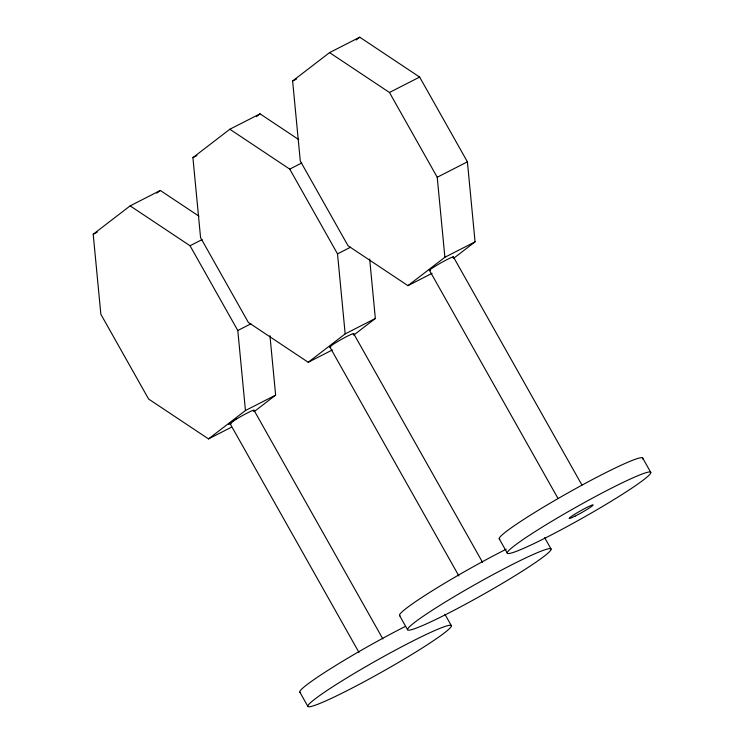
<?xml version="1.0" encoding="UTF-8"?>
<svg xmlns="http://www.w3.org/2000/svg" width="744" height="744" viewBox="0 0 744 744"><rect width="100%" height="100%" fill="white"/><g stroke="black" fill="none" stroke-linecap="round" stroke-linejoin="round"><path stroke-width="1.12" d="M231.152 427.354L208.515 438.913L148.623 399.044L100.859 314.275L93.205 234.258L130.135 205.874L160.323 190.464L198.964 216.188M332.373 349.95L308.23 362.282L248.338 322.412L200.573 237.643L192.91 157.626L229.85 129.242L260.037 113.832L298.679 139.556M432.087 273.327L407.945 285.649L348.053 245.78L300.288 161.011L292.625 80.994L329.564 52.61L359.743 37.2L419.644 77.069L467.409 161.839L475.063 241.856L453.44 258.475M156.798 193.161L160.323 190.464M256.429 116.603L260.037 113.832M356.144 39.971L359.743 37.2M208.515 438.913L245.455 410.521L275.633 395.12L269.951 335.674M308.23 362.282L345.169 333.889L375.348 318.488L369.666 259.042M407.945 285.649L444.884 257.266L475.063 241.856M228.659 424.545L236.573 418.463M254.216 411.581L275.633 395.12M353.726 335.098L375.348 318.488M292.625 80.994L296.651 78.938M192.91 157.626L196.937 155.57M93.205 234.258L97.222 232.202M329.564 52.61L389.456 92.479L419.644 77.069M229.85 129.242L289.742 169.111L301.822 162.945M130.135 205.874L190.036 245.743L202.108 239.577M444.884 257.266L437.221 177.249L467.409 161.839M345.169 333.889L337.516 253.881L350.591 247.203M245.455 410.521L237.801 330.513L250.877 323.835M382.881 638.966L253.992 410.242M642.742 458.127L650.795 472.431A82.324 6.315 -29.4 0 1 544.915 538.21A82.324 6.315 -29.4 0 1 541.399 527.636A82.324 6.315 -29.4 0 1 650.795 472.431M389.456 92.479L437.221 177.249M453.143 256.457L581.92 485.004M429.214 269.895L558 498.443M544.636 537.624L551.09 549.063A82.324 6.315 -29.4 0 1 445.2 614.842A82.324 6.315 -29.4 0 1 441.685 604.268A82.324 6.315 -29.4 0 1 551.09 549.063M499.215 538.786L507.278 553.09M289.742 169.111L337.516 253.881M353.735 333.768L482.531 562.287M329.843 346.992L458.899 575.986M444.931 614.274L451.376 625.723A82.324 6.315 -29.4 0 1 345.235 691.595A82.324 6.315 -29.4 0 1 342.212 680.751A82.324 6.315 -29.4 0 1 451.376 625.723M399.5 615.418L407.563 629.722M190.036 245.743L237.801 330.513M299.851 692.171L307.914 706.475M358.971 652.404L230.11 423.68M430.516 270.37A13.718 1.051 -29.4 0 1 440.894 262.883A13.718 1.051 -29.4 0 1 452.91 257.74M499.791 539.195A82.324 6.315 -29.4 0 1 568.9 492.379A82.324 6.315 -29.4 0 1 642.584 458.946M330.81 347.002A13.718 1.051 -29.4 0 1 341.18 339.515A13.718 1.051 -29.4 0 1 353.195 334.363M400.077 615.827A82.324 6.315 -29.4 0 1 430.971 591.62A82.324 6.315 -29.4 0 1 506.246 549.202M231.142 423.615A13.718 1.051 -29.4 0 1 241.614 416.063A13.718 1.051 -29.4 0 1 253.351 411.107M300.65 692.497A82.324 6.315 -29.4 0 1 329.815 669.163A82.324 6.315 -29.4 0 1 405.182 626.513M575 516.159A13.718 1.051 -29.4 0 0 593.154 504.999A13.718 1.051 -29.4 0 0 575.428 513.825A13.718 1.051 -29.4 0 0 575 516.159"/></g></svg>
